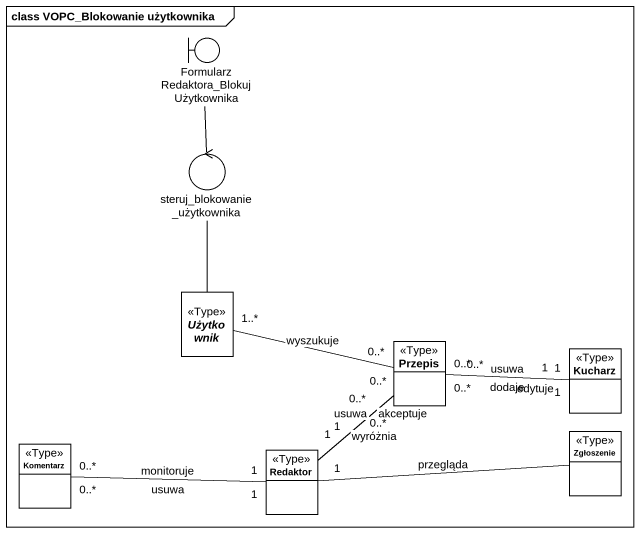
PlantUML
@startuml
mainframe class VOPC_Blokowanie użytkownika
allowmixing
hide circle
hide empty members
boundary "FormularzRedaktora_BlokujUżytkownika" as FormularzRedaktora
control "steruj_blokowanie_użytkownika" as steruj_blokowanie
abstract class Użytkownik <<Type>>
class Przepis <<Type>>
class Kucharz <<Type>>
class Zgłoszenie <<Type>>
class Komentarz <<Type>>
class Redaktor <<Type>>
steruj_blokowanie -up- FormularzRedaktora
Użytkownik -up- steruj_blokowanie
Użytkownik "1..*" -right- "0..*" Przepis : wyszukuje
Przepis "0..*" -- "1" Redaktor : akceptuje
Kucharz "1" -left- "0..*" Przepis : usuwa
Kucharz "1" -left- "0..*" Przepis : dodaje
Kucharz "1" -left- "0..*" Przepis : edytuje
Redaktor "1" -up- "0..*" Przepis : wyróżnia
Redaktor "1" -up- "0..*" Przepis : usuwa
Redaktor -right- Zgłoszenie : przegląda
Redaktor "1" -left- "0..*" Komentarz : monitoruje
Redaktor -left- Komentarz
Redaktor "1" -left- "0..*" Komentarz : usuwa
@enduml
